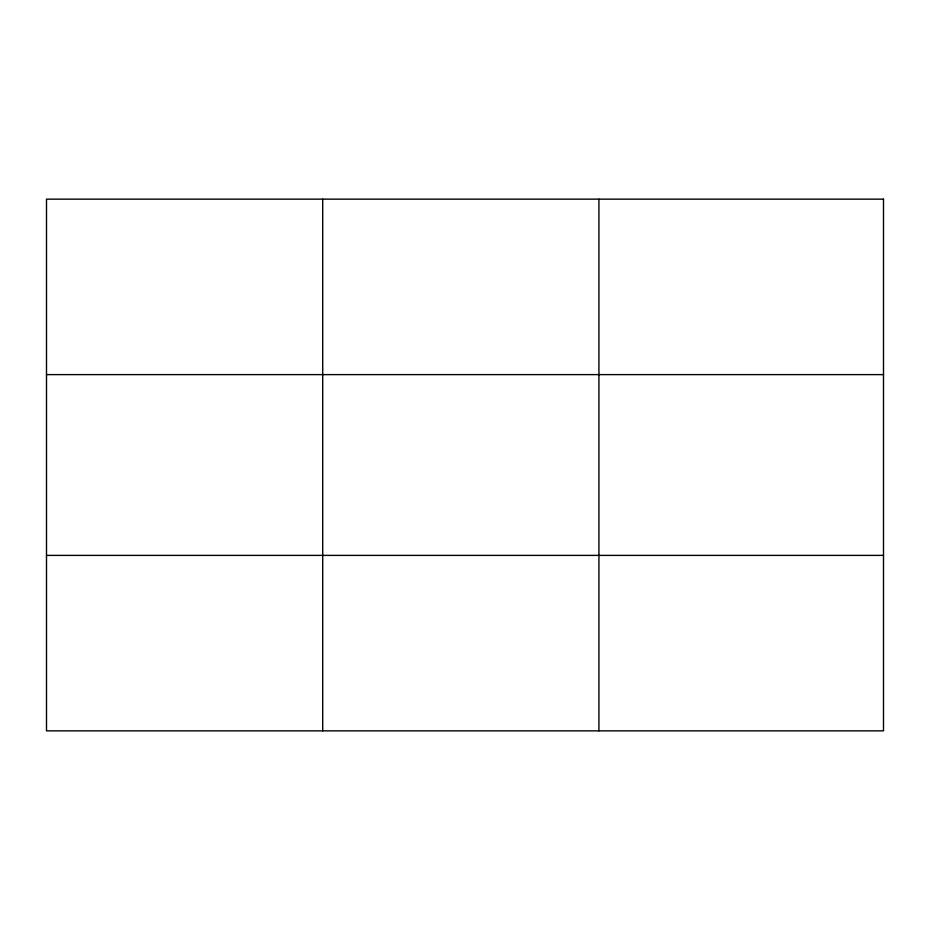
<?xml version="1.0" encoding="UTF-8"?>
<svg xmlns="http://www.w3.org/2000/svg" width="930" height="930" viewBox="0 0 930 930"><rect width="100%" height="100%" fill="white"/><g stroke="black" fill="none" stroke-linecap="round" stroke-linejoin="round"><path stroke-width="1.4" d="M322.71 730.852L322.71 199.148M598.92 730.852L598.92 199.148M46.5 374.616L883.5 374.616M46.5 555.384L883.5 555.384M883.5 199.148L883.5 730.852L46.5 730.852L46.5 199.148L883.5 199.148"/></g></svg>
